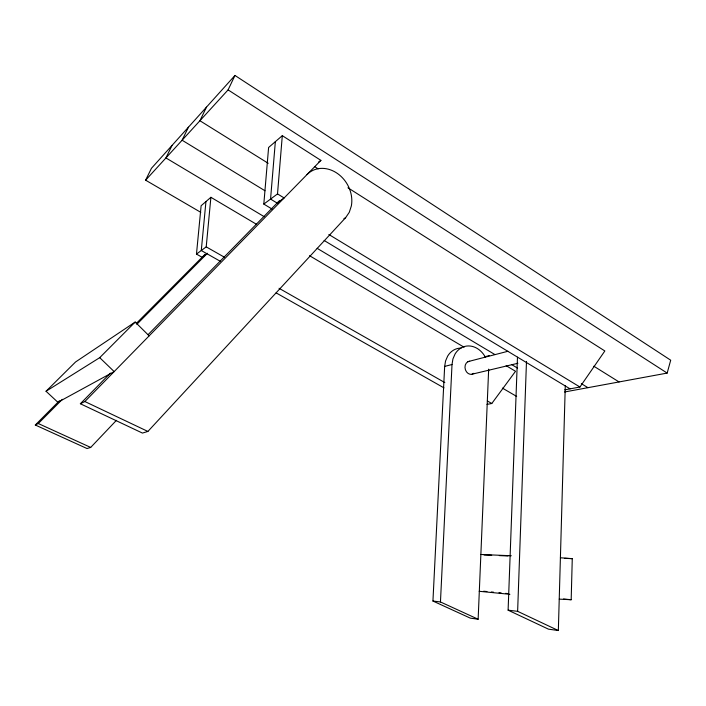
<?xml version="1.0" encoding="UTF-8"?>
<svg xmlns="http://www.w3.org/2000/svg" width="706" height="706" viewBox="0 0 706 706"><rect width="100%" height="100%" fill="white"/><g stroke="black" fill="none" stroke-linecap="round" stroke-linejoin="round"><path stroke-width="1.06" d="M559.231 599.138L571.18 599.729L572.266 558.658L560.405 557.775M517.48 357.192L508.108 610.178L548.465 629.152L558.34 630.546L565.285 385.582M558.34 630.546L517.63 611.334L526.482 361.401M461.142 348.067A21.86 17.924 76 0 0 447.666 356.089L445.565 360.951L444.656 366.423L432.937 601.044L470.302 618.129L478.138 619.233L488.649 369.644M478.138 619.233L440.456 601.953L452.017 364.499L452.925 358.966L455.035 354.05A22.115 18.047 76 0 1 485.437 357.315M272.295 209.197L263.815 204.078L277.511 193.912L282.303 135.667L320.912 160.377L84.861 401.537L80.36 403.753L142.444 433.078L147.898 431.437L345.631 217.669L349.276 212.312L351.359 205.905A29.167 24.366 59.1 0 0 337.583 173.57A29.167 24.366 59.1 0 0 307.013 174.576M263.815 204.078L268.607 147.483L282.303 135.667M275.349 141.668L270.557 199.074L278.076 203.646M206.964 253.745L202.101 257.266L196.471 254.089L206.214 246.862L210.9 197.301L256.41 224.252M196.471 254.089L201.122 205.737L210.9 197.301M205.949 201.572L201.281 250.524L220.466 261.379M564.518 391.989L667.17 373.086L670.7 360.201L234.974 75.454L151.446 168.302L145.604 180.18L200.786 212.338M145.604 180.18L228.091 89.883L234.974 75.454M206.47 107.144L199.913 120.726L268.209 163.289M188.431 127.195L182.104 140.22L264.962 190.744M172.043 145.41L165.919 157.932L264.229 216.698M564.747 389.853L579.935 387.02L604.848 350.961L347.952 187.787M486.999 404.397L491.8 403.497L515.53 371.277L506.14 365.682M59.419 400.752L35.3 425.012L87.032 448.539L90.695 447.427L116.411 420.344M80.36 403.753L110.383 373.121M148.101 334.644L279.364 200.725M136.302 323.436L205.146 254.195M35.3 425.012L38.292 423.529L62.349 399.314M136.832 324.336L207.44 253.26M99.714 357.66L114.169 371.594L57.883 402.296L46.04 391.256L99.714 357.66L135.19 322.042L149.142 335.862M46.04 391.256L75.568 361.966L135.19 322.042M318.441 162.212L320.912 160.377M277.087 203.046L284.121 197.954L277.511 193.912M343.91 218.701L345.631 217.669M444.656 366.423L452.017 364.499M484.475 356.857L489.24 355.621M467.734 361.693L507.949 351.27M472.111 374.18L517.886 363.272M480.724 554.484L511.285 555.746M484.078 554.969L491.703 555.287M499.318 555.604L508.029 555.975M564.641 558.34L572.266 558.658M483.672 591.231L486.955 591.549M491.332 591.972L493.512 592.184M498.983 592.722L501.172 592.934M505.549 593.358L507.738 593.569M563.529 598.988L571.18 599.729M479.18 591.293L509.882 594.302M432.937 601.044L440.456 601.953M508.108 610.178L517.63 611.334M38.292 423.529L90.695 447.427M84.861 401.537L147.898 431.437M276.108 292.866L443.986 387.876M206.214 246.862L224.42 257.213M279.038 288.286L444.824 382.581M487.334 400.937L491.8 403.497M502.398 388.106L516.668 396.428M309.519 255.696L464.098 347.22M317.17 248.335L494.888 354.553M511.903 364.728L517.577 368.117M324.125 240.464L570.077 388.856M328.855 234.489L579.935 387.02M581.347 383.658L587.939 387.682M593.799 366.202L619.056 381.946M314.444 166.501L318.168 168.866M228.091 89.883L667.17 373.086M488.596 369.159A22.115 18.047 76 0 1 488.587 371.029M473.902 373.306A6.636 5.419 76 0 1 465.43 369.829A6.636 5.419 76 0 1 469.684 361.243"/></g></svg>
